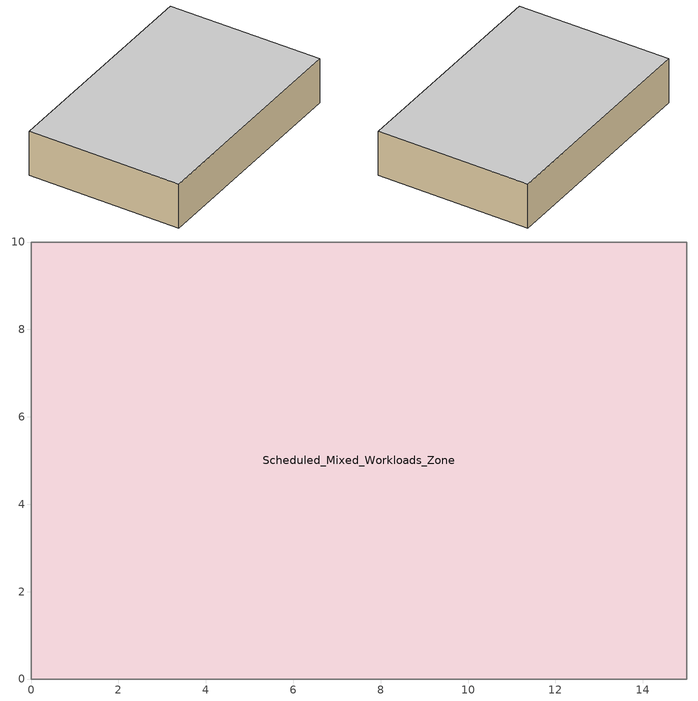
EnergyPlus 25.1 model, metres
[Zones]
Scheduled_Mixed_Workloads_Zone
 floor adiabatic (Adiabatic_Construction): 0,10 15,10 15,0 0,0 z0
 wall adiabatic (Adiabatic_Construction): 15,10 0,10 0,0 15,0 15,10 z0:3
 ceiling adiabatic (Adiabatic_Construction): 0,0 15,0 15,10 0,10 z3
[BUILDING]
ATL01_DataCenter: North Axis=0; Terrain=City; Loads Convergence Tolerance Value=0.04; Temperature Convergence Tolerance Value=0.4; Solar Distribution=FullExterior; Maximum Number of Warmup Days=25; Minimum Number of Warmup Days=1
[SITE:LOCATION]
Atlanta_Hartsfield_Intl_AP_GA_USA: Latitude=33.64; Longitude=-84.43; Time Zone=-5; Elevation=308; Keep Site Location Information=No
[SIZINGPERIOD:DESIGNDAY]
Atlanta_Summer_Design_Day: Month=7; Day of Month=21; Day Type=SummerDesignDay; Maximum DryBulb Temperature=33.3; Daily DryBulb Temperature Range=10; DryBulb Temperature Range Modifier Type=DefaultMultipliers; Humidity Condition Type=WetBulb; Wetbulb or DewPoint at Maximum DryBulb=23.9; Barometric Pressure=98934; Wind Speed=3.8; Wind Direction=310; Rain Indicator=No; Snow Indicator=No; Daylight Saving Time Indicator=No; Solar Model Indicator=ASHRAEClearSky; ASHRAE Clear Sky Optical Depth for Beam Irradiance taub=0; ASHRAE Clear Sky Optical Depth for Diffuse Irradiance taud=0; Sky Clearness=1; Begin Environment Reset Mode=FullResetAtBeginEnvironment
[MATERIAL]
Adiabatic_Material: Roughness=Smooth; Thickness=0.1; Conductivity=0.001; Density=1; Specific Heat=1000; Thermal Absorptance=0.9; Solar Absorptance=0.7; Visible Absorptance=0.7
[CONSTRUCTION]
Adiabatic_Construction: Adiabatic_Material
[ZONE]
Scheduled_Mixed_Workloads_Zone: Type=1; Multiplier=1; Ceiling Height=3; Volume=450; Floor Area=autocalculate; Part of Total Floor Area=Yes
[ELECTRICEQUIPMENT] Zone or ZoneList or Space or SpaceList=Scheduled_Mixed_Workloads_Zone; Design Level Calculation Method=EquipmentLevel; Fraction Latent=0; Fraction Radiant=0.024; Fraction Lost=0.92; EndUse Subcategory=General
Name | Schedule | Design Level
Scheduled_Mixed_Workloads_Morning_High | Scheduled_Mixed_Workloads_Morning_High_Schedule | 1100000
Scheduled_Mixed_Workloads_Afternoon_Medium | Scheduled_Mixed_Workloads_Afternoon_Medium_Schedule | 600000
Scheduled_Mixed_Workloads_Overnight_Low | Scheduled_Mixed_Workloads_Overnight_Low_Schedule | 600000
[HVACTEMPLATE:THERMOSTAT]
Scheduled_Mixed_Workloads_Thermostat: Heating Setpoint Schedule=HeatingSetpoint; Constant Heating Setpoint=18; Cooling Setpoint Schedule=CoolingSetpoint; Constant Cooling Setpoint=24.4
[HVACTEMPLATE:ZONE:IDEALLOADSAIRSYSTEM]
Scheduled_Mixed_Workloads_Zone: Template Thermostat=Scheduled_Mixed_Workloads_Thermostat; System Availability Schedule=AlwaysOn; Maximum Heating Supply Air Temperature=50; Minimum Cooling Supply Air Temperature=13; Maximum Heating Supply Air Humidity Ratio=0.0156; Minimum Cooling Supply Air Humidity Ratio=0.0077; Heating Limit=NoLimit; Maximum Heating Air Flow Rate=autosize; Cooling Limit=NoLimit; Maximum Cooling Air Flow Rate=autosize; Dehumidification Control Type=None; Cooling Sensible Heat Ratio=1; Dehumidification Setpoint=60; Humidification Control Type=None; Humidification Setpoint=30; Outdoor Air Method=None; Outdoor Air Flow Rate per Person=0.00944; Outdoor Air Flow Rate per Zone Floor Area=0; Outdoor Air Flow Rate per Zone=0; Demand Controlled Ventilation Type=None; Outdoor Air Economizer Type=NoEconomizer; Heat Recovery Type=None; Sensible Heat Recovery Effectiveness=0.7; Latent Heat Recovery Effectiveness=0.65
[SCHEDULE:COMPACT]
Scheduled_Mixed_Workloads_Morning_High_Schedule: Through: 12/31, For: AllDays, Until: 08:00, 0, Until: 12:00, 1, Until: 24:00, 0
Scheduled_Mixed_Workloads_Afternoon_Medium_Schedule: Through: 12/31, For: AllDays, Until: 13:00, 0, Until: 16:00, 1, Until: 24:00, 0
Scheduled_Mixed_Workloads_Overnight_Low_Schedule: Through: 12/31, For: AllDays, Until: 22:00, 0, Until: 24:00, 1
AlwaysOn: Through: 12/31, For: AllDays, Until: 24:00, 1
HeatingSetpoint: Through: 12/31, For: AllDays, Until: 24:00, 18
CoolingSetpoint: Through: 12/31, For: AllDays, Until: 24:00, 24.4
